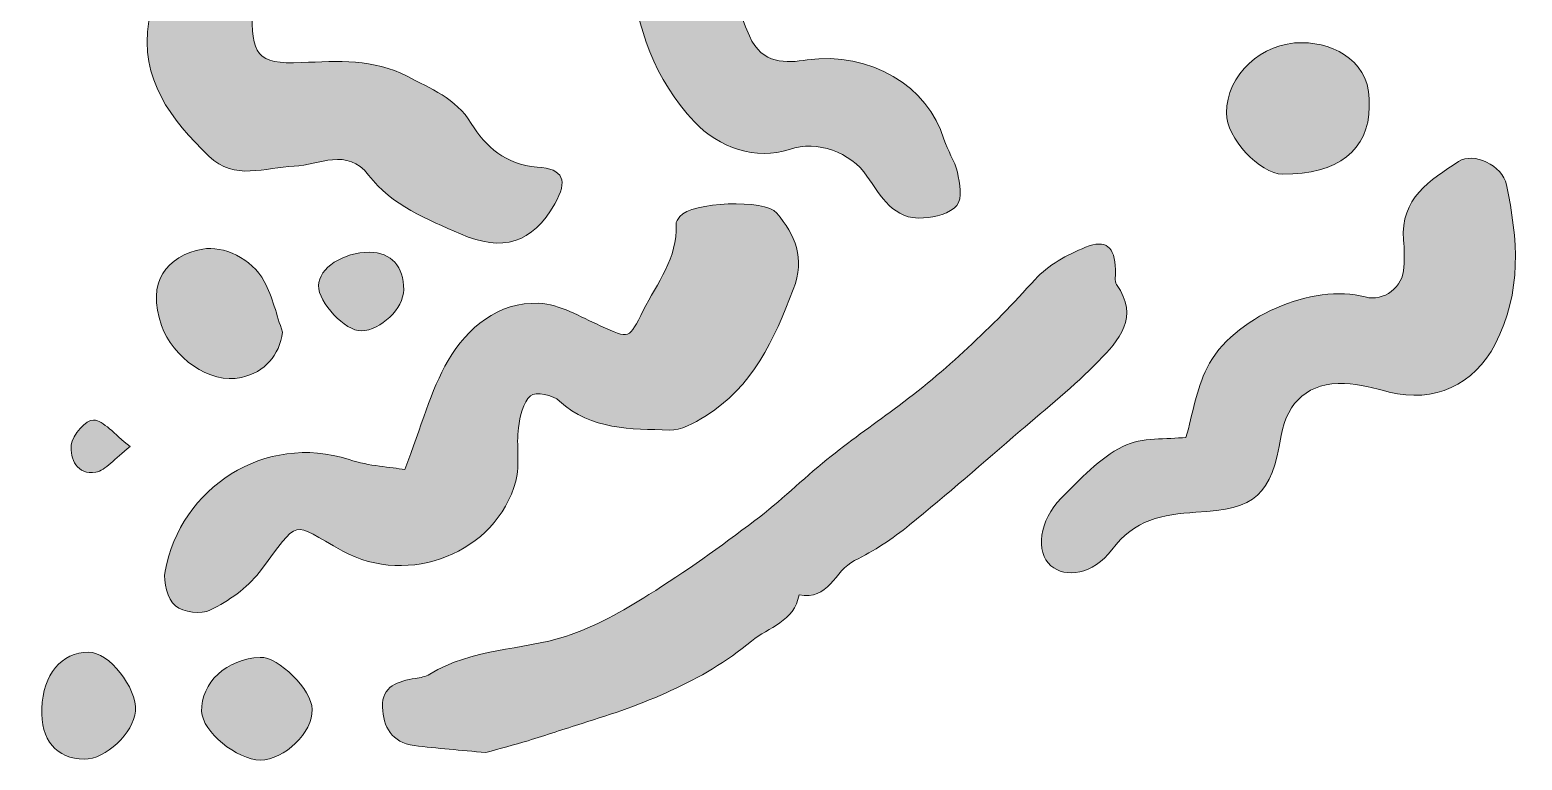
# Model space of a CAD drawing. Header units: centimetres. Extents: x 0 to 18.3, y -0.9 to 29.5.
# Drawn here: x 13.271 to 17.965, y 3.679 to 5.976 of the extents above; entities that cross this region are included whole.
import ezdxf

# ---------------------------------------------------------------- set-up
doc = ezdxf.new("R2010")
doc.units = ezdxf.units.CM
doc.header["$MEASUREMENT"] = 0
doc.layers.add('Layer 1', color=7, linetype='Continuous', lineweight=0)

msp = doc.modelspace()

# ---------------------------------------------------------------- hatches: boundary and pattern name
at = {"layer": 'Layer 1', "true_color": 0x000000, "transparency": 33554687}
h = msp.add_hatch(color=18, dxfattribs=at)
h.dxf.hatch_style = 2
edge = h.paths.add_edge_path()
edge.add_spline(control_points=[(15.7037, 6.7667), (15.7201, 6.6321), (15.6203, 6.5221), (15.5512, 6.4009), (15.4677, 6.2544), (15.4647, 6.1108), (15.5343, 5.9568), (15.5754, 5.8659), (15.6495, 5.8719), (15.716, 5.8815), (15.9138, 5.9104), (16.0977, 5.7971), (16.1465, 5.6321), (16.157, 5.5964), (16.1807, 5.5643), (16.1885, 5.5284), (16.1959, 5.494), (16.2047, 5.4454), (16.1872, 5.4239), (16.1665, 5.3985), (16.1189, 5.3874), (16.0819, 5.3845), (15.9876, 5.3769), (15.9482, 5.4535), (15.9043, 5.5163), (15.8517, 5.5916), (15.7487, 5.6299), (15.6605, 5.6), (15.557, 5.5649), (15.4362, 5.6058), (15.3615, 5.6866), (15.2371, 5.8211), (15.1757, 5.9828), (15.168, 6.1591), (15.1632, 6.2671), (15.1906, 6.3782), (15.2148, 6.4853), (15.232, 6.5618), (15.2696, 6.6336), (15.2947, 6.7087), (15.303, 6.7333), (15.3121, 6.7762), (15.3008, 6.7851), (15.2764, 6.8042), (15.2375, 6.8174), (15.2072, 6.8133), (15.1575, 6.8066), (15.11, 6.7837), (15.0613, 6.7685), (14.9748, 6.7414), (14.8174, 6.8349), (14.7995, 6.9235), (14.7819, 7.0101), (14.8625, 7.1141), (14.9548, 7.1428), (15.1507, 7.2037), (15.317, 7.1422), (15.4756, 7.033), (15.4987, 7.0171), (15.5261, 7.0046), (15.5533, 6.9977), (15.6608, 6.9703), (15.7138, 6.8986), (15.7037, 6.7667)], knot_values=[0, 0, 0, 0, 1, 1, 1, 2, 2, 2, 3, 3, 3, 4, 4, 4, 5, 5, 5, 6, 6, 6, 7, 7, 7, 8, 8, 8, 9, 9, 9, 10, 10, 10, 11, 11, 11, 12, 12, 12, 13, 13, 13, 14, 14, 14, 15, 15, 15, 16, 16, 16, 17, 17, 17, 18, 18, 18, 19, 19, 19, 20, 20, 20, 21, 21, 21, 21], degree=3, periodic=0)
h = msp.add_hatch(color=18, dxfattribs=at)
h.dxf.hatch_style = 2
edge = h.paths.add_edge_path()
edge.add_spline(control_points=[(13.6652, 6.1652), (13.6164, 6.1475), (13.5866, 6.1371), (13.5571, 6.1258), (13.4283, 6.0767), (13.3458, 6.104), (13.3052, 6.2095), (13.271, 6.2983), (13.332, 6.432), (13.431, 6.4691), (13.5509, 6.514), (13.6703, 6.4844), (13.7775, 6.4318), (13.9607, 6.3421), (13.9781, 6.285), (13.971, 6.0426), (13.9669, 5.8997), (13.9827, 5.8671), (14.1256, 5.8731), (14.2404, 5.8779), (14.3528, 5.8852), (14.4575, 5.8301), (14.5317, 5.7911), (14.6103, 5.7621), (14.6596, 5.6818), (14.7043, 5.6089), (14.7681, 5.5521), (14.8663, 5.5447), (14.951, 5.5384), (14.9638, 5.5027), (14.9223, 5.4287), (14.8528, 5.3047), (14.7571, 5.2767), (14.6261, 5.3341), (14.5193, 5.3808), (14.4109, 5.4227), (14.3366, 5.5194), (14.2687, 5.6076), (14.1809, 5.5506), (14.1027, 5.5476), (14.0106, 5.5441), (13.9157, 5.4996), (13.8342, 5.5787), (13.7146, 5.6948), (13.616, 5.8205), (13.645, 6.0033), (13.6527, 6.0523), (13.6574, 6.1018), (13.6652, 6.1652)], knot_values=[0, 0, 0, 0, 1, 1, 1, 2, 2, 2, 3, 3, 3, 4, 4, 4, 5, 5, 5, 6, 6, 6, 7, 7, 7, 8, 8, 8, 9, 9, 9, 10, 10, 10, 11, 11, 11, 12, 12, 12, 13, 13, 13, 14, 14, 14, 15, 15, 15, 16, 16, 16, 16], degree=3, periodic=0)
h = msp.add_hatch(color=18, dxfattribs=at)
h.dxf.hatch_style = 2
edge = h.paths.add_edge_path()
edge.add_spline(control_points=[(17.4836, 5.7343), (17.4846, 5.5989), (17.3841, 5.5204), (17.212, 5.5221), (17.1394, 5.5229), (17.0348, 5.6367), (17.035, 5.7147), (17.0353, 5.8337), (17.1446, 5.937), (17.2725, 5.9358), (17.3795, 5.9348), (17.4944, 5.8721), (17.4836, 5.7343)], knot_values=[0, 0, 0, 0, 1, 1, 1, 2, 2, 2, 3, 3, 3, 4, 4, 4, 4], degree=3, periodic=0)
h = msp.add_hatch(color=18, dxfattribs=at)
h.dxf.hatch_style = 2
edge = h.paths.add_edge_path()
edge.add_spline(control_points=[(16.9077, 4.6943), (16.9287, 4.7661), (16.94, 4.8452), (16.9739, 4.9132), (17.0532, 5.072), (17.3073, 5.1807), (17.4713, 5.1358), (17.5299, 5.1198), (17.5915, 5.167), (17.5933, 5.23), (17.5941, 5.2583), (17.5949, 5.2869), (17.5923, 5.3151), (17.5806, 5.4461), (17.6762, 5.5029), (17.7651, 5.5618), (17.8123, 5.5931), (17.903, 5.5497), (17.9159, 5.4887), (17.9516, 5.3191), (17.9651, 5.1504), (17.8806, 4.9879), (17.8137, 4.8593), (17.6894, 4.8016), (17.5465, 4.8368), (17.5003, 4.8482), (17.4534, 4.8621), (17.4065, 4.8638), (17.2949, 4.8678), (17.2262, 4.8082), (17.2073, 4.6996), (17.1745, 4.5113), (17.1293, 4.4689), (16.939, 4.4585), (16.8348, 4.4528), (16.7445, 4.4354), (16.6743, 4.3407), (16.6156, 4.2614), (16.5284, 4.2508), (16.4825, 4.2906), (16.4341, 4.3326), (16.4457, 4.4334), (16.5152, 4.5029), (16.5749, 4.5627), (16.6356, 4.6286), (16.709, 4.6657), (16.7686, 4.6958), (16.8477, 4.6871), (16.9077, 4.6943)], knot_values=[0, 0, 0, 0, 1, 1, 1, 2, 2, 2, 3, 3, 3, 4, 4, 4, 5, 5, 5, 6, 6, 6, 7, 7, 7, 8, 8, 8, 9, 9, 9, 10, 10, 10, 11, 11, 11, 12, 12, 12, 13, 13, 13, 14, 14, 14, 15, 15, 15, 16, 16, 16, 16], degree=3, periodic=0)
h = msp.add_hatch(color=18, dxfattribs=at)
h.dxf.hatch_style = 2
edge = h.paths.add_edge_path()
edge.add_spline(control_points=[(14.4504, 4.593), (14.5032, 4.7297), (14.5313, 4.8409), (14.5869, 4.936), (14.6472, 5.0393), (14.7437, 5.1207), (14.8725, 5.1159), (14.9375, 5.1135), (15.0024, 5.0738), (15.0649, 5.0455), (15.1599, 5.0025), (15.1549, 5.0025), (15.2006, 5.0931), (15.2446, 5.1801), (15.309, 5.2579), (15.3036, 5.3636), (15.3032, 5.3719), (15.31, 5.3817), (15.3157, 5.3891), (15.3508, 5.4343), (15.5842, 5.4449), (15.6207, 5.4), (15.6779, 5.3298), (15.711, 5.2596), (15.6725, 5.1596), (15.6117, 5.0014), (15.545, 4.8524), (15.3943, 4.7602), (15.3603, 4.7394), (15.3192, 4.7157), (15.2822, 4.7171), (15.1618, 4.7215), (15.0373, 4.7156), (14.9374, 4.8085), (14.9171, 4.8273), (14.861, 4.8385), (14.8463, 4.8253), (14.8222, 4.8038), (14.8123, 4.7603), (14.8077, 4.7246), (14.8006, 4.6692), (14.8137, 4.6097), (14.7996, 4.5569), (14.739, 4.3307), (14.4616, 4.2228), (14.2553, 4.3367), (14.0881, 4.4291), (14.1239, 4.4434), (13.9922, 4.2694), (13.9544, 4.2194), (13.8961, 4.18), (13.8393, 4.1513), (13.8104, 4.1367), (13.7527, 4.1436), (13.7287, 4.1645), (13.704, 4.186), (13.6901, 4.239), (13.6965, 4.2737), (13.7441, 4.5344), (14.0101, 4.7105), (14.2752, 4.6242), (14.3386, 4.6036), (14.4076, 4.6003), (14.4504, 4.593)], knot_values=[0, 0, 0, 0, 1, 1, 1, 2, 2, 2, 3, 3, 3, 4, 4, 4, 5, 5, 5, 6, 6, 6, 7, 7, 7, 8, 8, 8, 9, 9, 9, 10, 10, 10, 11, 11, 11, 12, 12, 12, 13, 13, 13, 14, 14, 14, 15, 15, 15, 16, 16, 16, 17, 17, 17, 18, 18, 18, 19, 19, 19, 20, 20, 20, 21, 21, 21, 21], degree=3, periodic=0)
h = msp.add_hatch(color=18, dxfattribs=at)
h.dxf.hatch_style = 2
edge = h.paths.add_edge_path()
edge.add_spline(control_points=[(14.7051, 3.7028), (14.6268, 3.7102), (14.5528, 3.7156), (14.4794, 3.7247), (14.4097, 3.7334), (14.3824, 3.7847), (14.3801, 3.8458), (14.3777, 3.9119), (14.43, 3.927), (14.4836, 3.936), (14.4993, 3.9386), (14.5164, 3.9413), (14.5295, 3.9494), (14.6606, 4.0307), (14.816, 4.0232), (14.9563, 4.0683), (15.0483, 4.098), (15.1356, 4.1477), (15.2181, 4.1994), (15.333, 4.2714), (15.4436, 4.3507), (15.5518, 4.4324), (15.6306, 4.4919), (15.7012, 4.5622), (15.7782, 4.6243), (15.8469, 4.6797), (15.9189, 4.7311), (15.99, 4.7834), (16.1528, 4.903), (16.2976, 5.0413), (16.4331, 5.1911), (16.4739, 5.2361), (16.534, 5.269), (16.5914, 5.2921), (16.6571, 5.3185), (16.6827, 5.2939), (16.6862, 5.2218), (16.6869, 5.206), (16.6817, 5.1859), (16.6894, 5.175), (16.762, 5.0724), (16.6961, 4.999), (16.6326, 4.9338), (16.556, 4.8552), (16.4693, 4.7863), (16.3859, 4.7144), (16.2707, 4.615), (16.1563, 4.5146), (16.0381, 4.4188), (15.9849, 4.3756), (15.9264, 4.3367), (15.8651, 4.3065), (15.803, 4.2759), (15.7828, 4.1784), (15.6906, 4.199), (15.6759, 4.1142), (15.5951, 4.0977), (15.541, 4.0531), (15.3843, 3.9238), (15.1994, 3.8535), (15.0087, 3.7945), (14.9516, 3.7769), (14.8951, 3.7574), (14.838, 3.74), (14.7941, 3.7266), (14.7495, 3.7151), (14.7051, 3.7028)], knot_values=[0, 0, 0, 0, 1, 1, 1, 2, 2, 2, 3, 3, 3, 4, 4, 4, 5, 5, 5, 6, 6, 6, 7, 7, 7, 8, 8, 8, 9, 9, 9, 10, 10, 10, 11, 11, 11, 12, 12, 12, 13, 13, 13, 14, 14, 14, 15, 15, 15, 16, 16, 16, 17, 17, 17, 18, 18, 18, 19, 19, 19, 20, 20, 20, 21, 21, 21, 22, 22, 22, 22], degree=3, periodic=0)
h = msp.add_hatch(color=18, dxfattribs=at)
h.dxf.hatch_style = 2
edge = h.paths.add_edge_path()
edge.add_spline(control_points=[(14.0657, 5.0256), (14.0552, 4.951), (14.0116, 4.9001), (13.9363, 4.8828), (13.8352, 4.8595), (13.7205, 4.9476), (13.6854, 5.0458), (13.6367, 5.1825), (13.701, 5.2651), (13.8147, 5.2862), (13.8792, 5.2982), (13.969, 5.2579), (14.0085, 5.1845), (14.0348, 5.1354), (14.0471, 5.0788), (14.0657, 5.0256)], knot_values=[0, 0, 0, 0, 1, 1, 1, 2, 2, 2, 3, 3, 3, 4, 4, 4, 5, 5, 5, 5], degree=3, periodic=0)
h = msp.add_hatch(color=18, dxfattribs=at)
h.dxf.hatch_style = 2
edge = h.paths.add_edge_path()
edge.add_spline(control_points=[(14.3393, 5.2765), (14.4083, 5.2756), (14.4478, 5.2323), (14.4471, 5.1585), (14.4465, 5.0996), (14.3754, 5.0308), (14.3134, 5.0293), (14.2634, 5.0281), (14.1786, 5.1179), (14.179, 5.1717), (14.1794, 5.2263), (14.2579, 5.2776), (14.3393, 5.2765)], knot_values=[0, 0, 0, 0, 1, 1, 1, 2, 2, 2, 3, 3, 3, 4, 4, 4, 4], degree=3, periodic=0)
h = msp.add_hatch(color=18, dxfattribs=at)
h.dxf.hatch_style = 2
edge = h.paths.add_edge_path()
edge.add_spline(control_points=[(13.5866, 4.6653), (13.5364, 4.6264), (13.5101, 4.5907), (13.4783, 4.5847), (13.4194, 4.5737), (13.3962, 4.628), (13.4015, 4.6706), (13.4052, 4.7009), (13.4485, 4.7504), (13.4712, 4.7488), (13.5041, 4.7465), (13.5343, 4.7058), (13.5866, 4.6653)], knot_values=[0, 0, 0, 0, 1, 1, 1, 2, 2, 2, 3, 3, 3, 4, 4, 4, 4], degree=3, periodic=0)
h = msp.add_hatch(color=18, dxfattribs=at)
h.dxf.hatch_style = 2
edge = h.paths.add_edge_path()
edge.add_spline(control_points=[(13.3086, 3.8418), (13.3126, 3.9487), (13.3699, 4.0178), (13.4554, 4.0185), (13.5195, 4.0191), (13.6082, 3.9075), (13.6031, 3.8328), (13.5985, 3.7655), (13.5083, 3.6807), (13.4423, 3.6817), (13.354, 3.6831), (13.3049, 3.7419), (13.3086, 3.8418)], knot_values=[0, 0, 0, 0, 1, 1, 1, 2, 2, 2, 3, 3, 3, 4, 4, 4, 4], degree=3, periodic=0)
h = msp.add_hatch(color=18, dxfattribs=at)
h.dxf.hatch_style = 2
edge = h.paths.add_edge_path()
edge.add_spline(control_points=[(13.9961, 3.6792), (13.9231, 3.6788), (13.813, 3.7697), (13.8113, 3.8318), (13.8088, 3.9226), (13.8902, 3.9979), (13.9955, 4.0021), (14.0535, 4.0045), (14.1579, 3.8999), (14.1592, 3.8382), (14.1607, 3.766), (14.072, 3.6796), (13.9961, 3.6792)], knot_values=[0, 0, 0, 0, 1, 1, 1, 2, 2, 2, 3, 3, 3, 4, 4, 4, 4], degree=3, periodic=0)

# ---------------------------------------------------------------- linework, layer by layer
at = {"layer": 'Layer 1'}
for points, knots in [([(15.7037, 6.7667), (15.7201, 6.6321), (15.6203, 6.5221), (15.5512, 6.4009), (15.4677, 6.2544), (15.4647, 6.1108), (15.5343, 5.9568), (15.5754, 5.8659), (15.6495, 5.8719), (15.716, 5.8815), (15.9138, 5.9104), (16.0977, 5.7971), (16.1465, 5.6321), (16.157, 5.5964), (16.1807, 5.5643), (16.1885, 5.5284), (16.1959, 5.494), (16.2047, 5.4454), (16.1872, 5.4239), (16.1665, 5.3985), (16.1189, 5.3874), (16.0819, 5.3845), (15.9876, 5.3769), (15.9482, 5.4535), (15.9043, 5.5163), (15.8517, 5.5916), (15.7487, 5.6299), (15.6605, 5.6), (15.557, 5.5649), (15.4362, 5.6058), (15.3615, 5.6866), (15.2371, 5.8211), (15.1757, 5.9828), (15.168, 6.1591), (15.1632, 6.2671), (15.1906, 6.3782), (15.2148, 6.4853), (15.232, 6.5618), (15.2696, 6.6336), (15.2947, 6.7087), (15.303, 6.7333), (15.3121, 6.7762), (15.3008, 6.7851), (15.2764, 6.8042), (15.2375, 6.8174), (15.2072, 6.8133), (15.1575, 6.8066), (15.11, 6.7837), (15.0613, 6.7685), (14.9748, 6.7414), (14.8174, 6.8349), (14.7995, 6.9235), (14.7819, 7.0101), (14.8625, 7.1141), (14.9548, 7.1428), (15.1507, 7.2037), (15.317, 7.1422), (15.4756, 7.033), (15.4987, 7.0171), (15.5261, 7.0046), (15.5533, 6.9977), (15.6608, 6.9703), (15.7138, 6.8986), (15.7037, 6.7667)], [0, 0, 0, 0, 1, 1, 1, 2, 2, 2, 3, 3, 3, 4, 4, 4, 5, 5, 5, 6, 6, 6, 7, 7, 7, 8, 8, 8, 9, 9, 9, 10, 10, 10, 11, 11, 11, 12, 12, 12, 13, 13, 13, 14, 14, 14, 15, 15, 15, 16, 16, 16, 17, 17, 17, 18, 18, 18, 19, 19, 19, 20, 20, 20, 21, 21, 21, 21]), ([(13.6652, 6.1652), (13.6164, 6.1475), (13.5866, 6.1371), (13.5571, 6.1258), (13.4283, 6.0767), (13.3458, 6.104), (13.3052, 6.2095), (13.271, 6.2983), (13.332, 6.432), (13.431, 6.4691), (13.5509, 6.514), (13.6703, 6.4844), (13.7775, 6.4318), (13.9607, 6.3421), (13.9781, 6.285), (13.971, 6.0426), (13.9669, 5.8997), (13.9827, 5.8671), (14.1256, 5.8731), (14.2404, 5.8779), (14.3528, 5.8852), (14.4575, 5.8301), (14.5317, 5.7911), (14.6103, 5.7621), (14.6596, 5.6818), (14.7043, 5.6089), (14.7681, 5.5521), (14.8663, 5.5447), (14.951, 5.5384), (14.9638, 5.5027), (14.9223, 5.4287), (14.8528, 5.3047), (14.7571, 5.2767), (14.6261, 5.3341), (14.5193, 5.3808), (14.4109, 5.4227), (14.3366, 5.5194), (14.2687, 5.6076), (14.1809, 5.5506), (14.1027, 5.5476), (14.0106, 5.5441), (13.9157, 5.4996), (13.8342, 5.5787), (13.7146, 5.6948), (13.616, 5.8205), (13.645, 6.0033), (13.6527, 6.0523), (13.6574, 6.1018), (13.6652, 6.1652)], [0, 0, 0, 0, 1, 1, 1, 2, 2, 2, 3, 3, 3, 4, 4, 4, 5, 5, 5, 6, 6, 6, 7, 7, 7, 8, 8, 8, 9, 9, 9, 10, 10, 10, 11, 11, 11, 12, 12, 12, 13, 13, 13, 14, 14, 14, 15, 15, 15, 16, 16, 16, 16]), ([(17.4836, 5.7343), (17.4846, 5.5989), (17.3841, 5.5204), (17.212, 5.5221), (17.1394, 5.5229), (17.0348, 5.6367), (17.035, 5.7147), (17.0353, 5.8337), (17.1446, 5.937), (17.2725, 5.9358), (17.3795, 5.9348), (17.4944, 5.8721), (17.4836, 5.7343)], [0, 0, 0, 0, 1, 1, 1, 2, 2, 2, 3, 3, 3, 4, 4, 4, 4]), ([(16.9077, 4.6943), (16.9287, 4.7661), (16.94, 4.8452), (16.9739, 4.9132), (17.0532, 5.072), (17.3073, 5.1807), (17.4713, 5.1358), (17.5299, 5.1198), (17.5915, 5.167), (17.5933, 5.23), (17.5941, 5.2583), (17.5949, 5.2869), (17.5923, 5.3151), (17.5806, 5.4461), (17.6762, 5.5029), (17.7651, 5.5618), (17.8123, 5.5931), (17.903, 5.5497), (17.9159, 5.4887), (17.9516, 5.3191), (17.9651, 5.1504), (17.8806, 4.9879), (17.8137, 4.8593), (17.6894, 4.8016), (17.5465, 4.8368), (17.5003, 4.8482), (17.4534, 4.8621), (17.4065, 4.8638), (17.2949, 4.8678), (17.2262, 4.8082), (17.2073, 4.6996), (17.1745, 4.5113), (17.1293, 4.4689), (16.939, 4.4585), (16.8348, 4.4528), (16.7445, 4.4354), (16.6743, 4.3407), (16.6156, 4.2614), (16.5284, 4.2508), (16.4825, 4.2906), (16.4341, 4.3326), (16.4457, 4.4334), (16.5152, 4.5029), (16.5749, 4.5627), (16.6356, 4.6286), (16.709, 4.6657), (16.7686, 4.6958), (16.8477, 4.6871), (16.9077, 4.6943)], [0, 0, 0, 0, 1, 1, 1, 2, 2, 2, 3, 3, 3, 4, 4, 4, 5, 5, 5, 6, 6, 6, 7, 7, 7, 8, 8, 8, 9, 9, 9, 10, 10, 10, 11, 11, 11, 12, 12, 12, 13, 13, 13, 14, 14, 14, 15, 15, 15, 16, 16, 16, 16]), ([(14.4504, 4.593), (14.5032, 4.7297), (14.5313, 4.8409), (14.5869, 4.936), (14.6472, 5.0393), (14.7437, 5.1207), (14.8725, 5.1159), (14.9375, 5.1135), (15.0024, 5.0738), (15.0649, 5.0455), (15.1599, 5.0025), (15.1549, 5.0025), (15.2006, 5.0931), (15.2446, 5.1801), (15.309, 5.2579), (15.3036, 5.3636), (15.3032, 5.3719), (15.31, 5.3817), (15.3157, 5.3891), (15.3508, 5.4343), (15.5842, 5.4449), (15.6207, 5.4), (15.6779, 5.3298), (15.711, 5.2596), (15.6725, 5.1596), (15.6117, 5.0014), (15.545, 4.8524), (15.3943, 4.7602), (15.3603, 4.7394), (15.3192, 4.7157), (15.2822, 4.7171), (15.1618, 4.7215), (15.0373, 4.7156), (14.9374, 4.8085), (14.9171, 4.8273), (14.861, 4.8385), (14.8463, 4.8253), (14.8222, 4.8038), (14.8123, 4.7603), (14.8077, 4.7246), (14.8006, 4.6692), (14.8137, 4.6097), (14.7996, 4.5569), (14.739, 4.3307), (14.4616, 4.2228), (14.2553, 4.3367), (14.0881, 4.4291), (14.1239, 4.4434), (13.9922, 4.2694), (13.9544, 4.2194), (13.8961, 4.18), (13.8393, 4.1513), (13.8104, 4.1367), (13.7527, 4.1436), (13.7287, 4.1645), (13.704, 4.186), (13.6901, 4.239), (13.6965, 4.2737), (13.7441, 4.5344), (14.0101, 4.7105), (14.2752, 4.6242), (14.3386, 4.6036), (14.4076, 4.6003), (14.4504, 4.593)], [0, 0, 0, 0, 1, 1, 1, 2, 2, 2, 3, 3, 3, 4, 4, 4, 5, 5, 5, 6, 6, 6, 7, 7, 7, 8, 8, 8, 9, 9, 9, 10, 10, 10, 11, 11, 11, 12, 12, 12, 13, 13, 13, 14, 14, 14, 15, 15, 15, 16, 16, 16, 17, 17, 17, 18, 18, 18, 19, 19, 19, 20, 20, 20, 21, 21, 21, 21]), ([(14.7051, 3.7028), (14.6268, 3.7102), (14.5528, 3.7156), (14.4794, 3.7247), (14.4097, 3.7334), (14.3824, 3.7847), (14.3801, 3.8458), (14.3777, 3.9119), (14.43, 3.927), (14.4836, 3.936), (14.4993, 3.9386), (14.5164, 3.9413), (14.5295, 3.9494), (14.6606, 4.0307), (14.816, 4.0232), (14.9563, 4.0683), (15.0483, 4.098), (15.1356, 4.1477), (15.2181, 4.1994), (15.333, 4.2714), (15.4436, 4.3507), (15.5518, 4.4324), (15.6306, 4.4919), (15.7012, 4.5622), (15.7782, 4.6243), (15.8469, 4.6797), (15.9189, 4.7311), (15.99, 4.7834), (16.1528, 4.903), (16.2976, 5.0413), (16.4331, 5.1911), (16.4739, 5.2361), (16.534, 5.269), (16.5914, 5.2921), (16.6571, 5.3185), (16.6827, 5.2939), (16.6862, 5.2218), (16.6869, 5.206), (16.6817, 5.1859), (16.6894, 5.175), (16.762, 5.0724), (16.6961, 4.999), (16.6326, 4.9338), (16.556, 4.8552), (16.4693, 4.7863), (16.3859, 4.7144), (16.2707, 4.615), (16.1563, 4.5146), (16.0381, 4.4188), (15.9849, 4.3756), (15.9264, 4.3367), (15.8651, 4.3065), (15.803, 4.2759), (15.7828, 4.1784), (15.6906, 4.199), (15.6759, 4.1142), (15.5951, 4.0977), (15.541, 4.0531), (15.3843, 3.9238), (15.1994, 3.8535), (15.0087, 3.7945), (14.9516, 3.7769), (14.8951, 3.7574), (14.838, 3.74), (14.7941, 3.7266), (14.7495, 3.7151), (14.7051, 3.7028)], [0, 0, 0, 0, 1, 1, 1, 2, 2, 2, 3, 3, 3, 4, 4, 4, 5, 5, 5, 6, 6, 6, 7, 7, 7, 8, 8, 8, 9, 9, 9, 10, 10, 10, 11, 11, 11, 12, 12, 12, 13, 13, 13, 14, 14, 14, 15, 15, 15, 16, 16, 16, 17, 17, 17, 18, 18, 18, 19, 19, 19, 20, 20, 20, 21, 21, 21, 22, 22, 22, 22]), ([(14.0657, 5.0256), (14.0552, 4.951), (14.0116, 4.9001), (13.9363, 4.8828), (13.8352, 4.8595), (13.7205, 4.9476), (13.6854, 5.0458), (13.6367, 5.1825), (13.701, 5.2651), (13.8147, 5.2862), (13.8792, 5.2982), (13.969, 5.2579), (14.0085, 5.1845), (14.0348, 5.1354), (14.0471, 5.0788), (14.0657, 5.0256)], [0, 0, 0, 0, 1, 1, 1, 2, 2, 2, 3, 3, 3, 4, 4, 4, 5, 5, 5, 5]), ([(14.3393, 5.2765), (14.4083, 5.2756), (14.4478, 5.2323), (14.4471, 5.1585), (14.4465, 5.0996), (14.3754, 5.0308), (14.3134, 5.0293), (14.2634, 5.0281), (14.1786, 5.1179), (14.179, 5.1717), (14.1794, 5.2263), (14.2579, 5.2776), (14.3393, 5.2765)], [0, 0, 0, 0, 1, 1, 1, 2, 2, 2, 3, 3, 3, 4, 4, 4, 4]), ([(13.5866, 4.6653), (13.5364, 4.6264), (13.5101, 4.5907), (13.4783, 4.5847), (13.4194, 4.5737), (13.3962, 4.628), (13.4015, 4.6706), (13.4052, 4.7009), (13.4485, 4.7504), (13.4712, 4.7488), (13.5041, 4.7465), (13.5343, 4.7058), (13.5866, 4.6653)], [0, 0, 0, 0, 1, 1, 1, 2, 2, 2, 3, 3, 3, 4, 4, 4, 4]), ([(13.3086, 3.8418), (13.3126, 3.9487), (13.3699, 4.0178), (13.4554, 4.0185), (13.5195, 4.0191), (13.6082, 3.9075), (13.6031, 3.8328), (13.5985, 3.7655), (13.5083, 3.6807), (13.4423, 3.6817), (13.354, 3.6831), (13.3049, 3.7419), (13.3086, 3.8418)], [0, 0, 0, 0, 1, 1, 1, 2, 2, 2, 3, 3, 3, 4, 4, 4, 4]), ([(13.9961, 3.6792), (13.9231, 3.6788), (13.813, 3.7697), (13.8113, 3.8318), (13.8088, 3.9226), (13.8902, 3.9979), (13.9955, 4.0021), (14.0535, 4.0045), (14.1579, 3.8999), (14.1592, 3.8382), (14.1607, 3.766), (14.072, 3.6796), (13.9961, 3.6792)], [0, 0, 0, 0, 1, 1, 1, 2, 2, 2, 3, 3, 3, 4, 4, 4, 4])]:
    msp.add_open_spline(points, degree=3, knots=knots, dxfattribs=at)

doc.saveas('drawing.dxf')
